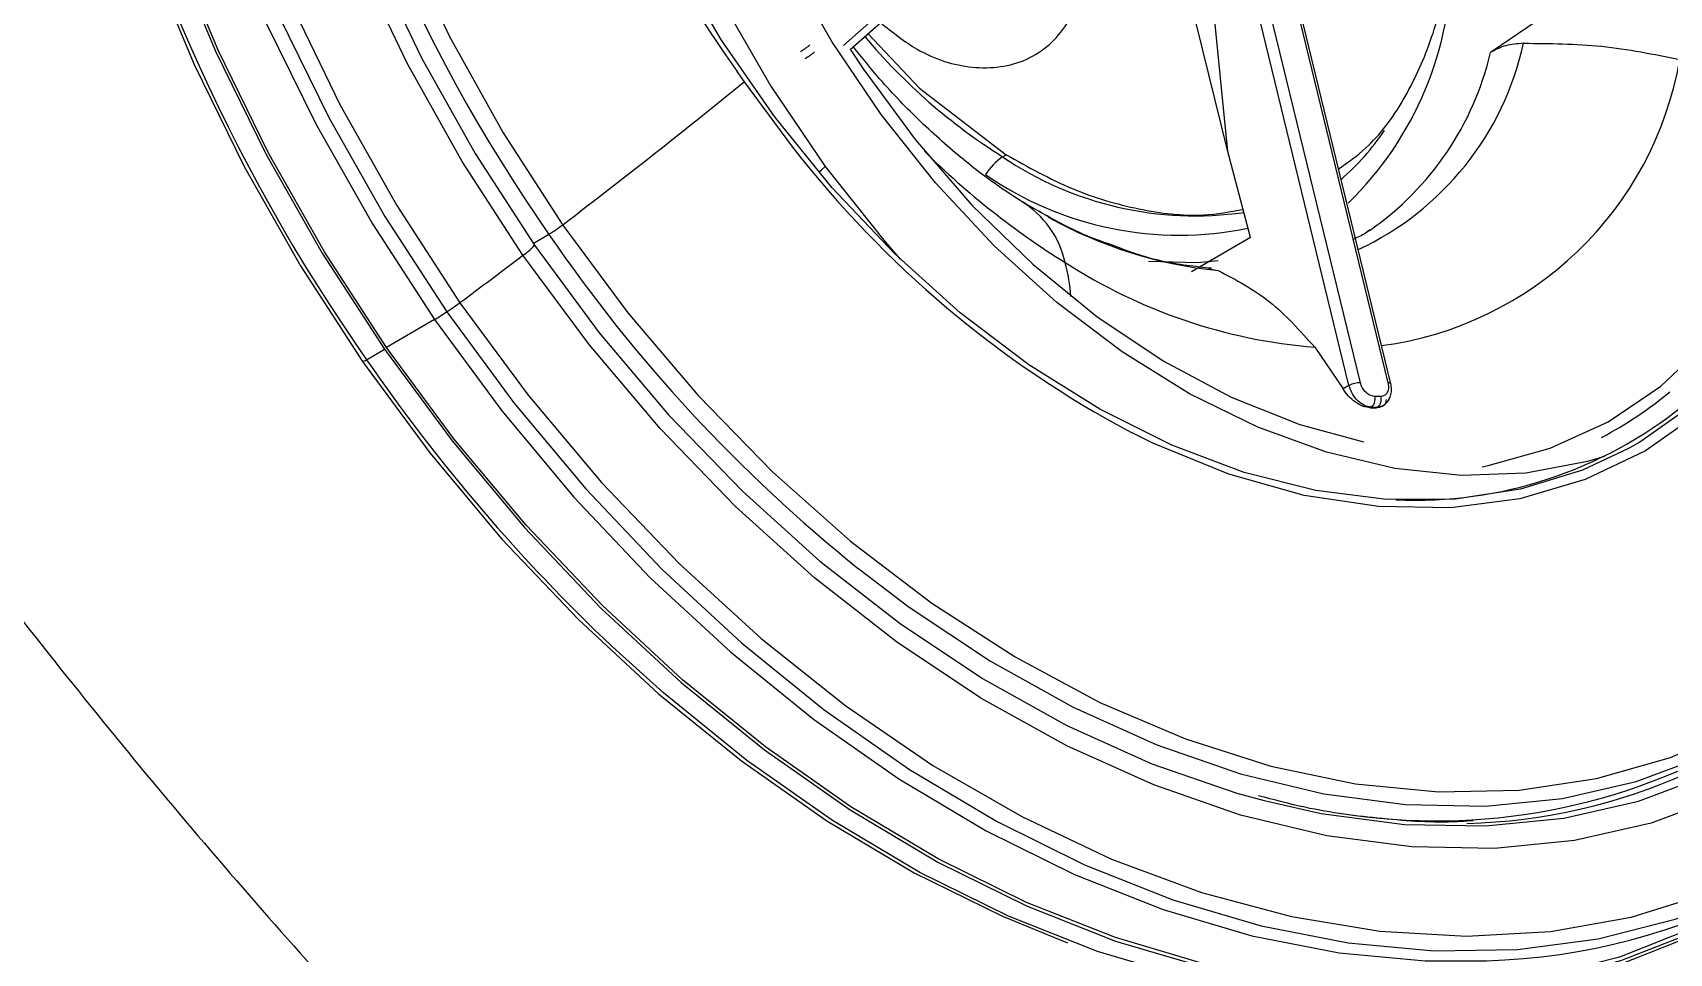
# Model space of a CAD drawing. Extents: x 943 to 1030, y 781 to 934.
# Drawn here: x 957.443 to 959.717, y 859.035 to 860.314 of the extents above; entities that cross this region are included whole.
import ezdxf

# ---------------------------------------------------------------- set-up
doc = ezdxf.new("R2010")
doc.units = 0
doc.header["$MEASUREMENT"] = 0
doc.layers.add('1', color=4, linetype='Continuous')
doc.layers.add('DIM', color=3, linetype='Continuous')
doc.layers.add('GEOMETRY', color=3, linetype='Continuous', lineweight=25)

# ---------------------------------------------------------------- blocks, each defined once
blk = doc.blocks.new('3.5 MID JET')
at = {"layer": 'GEOMETRY'}
for p, q in [((-0.55, -0.0668), (-0.5462, -0.0953)), ((-0.5351, -0.1753), (-0.5451, -0.0989)), ((-0.4874, -0.3678), (-0.4908, -0.3427)), ((-0.5065, -0.7271), (-0.397, -0.7002)), ((-0.397, -0.7002), (-0.3799, -0.6967)), ((-0.4121, -0.8534), (-0.2434, -1.3506)), ((-0.2312, -1.3551), (-0.4036, -0.8468)), ((-0.4014, -0.8847), (-0.4991, -0.9211)), ((-0.4991, -0.9211), (-0.6309, -0.9964)), ((-0.7326, -1.0169), (-0.7038, -0.9945)), ((-0.6316, -0.9909), (-0.6309, -0.9964)), ((-0.8683, -1.2652), (-0.8809, -1.1712)), ((-0.886, -1.1947), (-0.8936, -1.2061)), ((-0.8683, -1.2652), (-0.746, -1.2822)), ((-1.0438, -1.2885), (-1.112, -1.3024)), ((-0.746, -1.2822), (-0.4078, -1.3861)), ((-0.746, -1.2822), (-0.3767, -1.3401)), ((-1.111, -1.3118), (-1.112, -1.3024)), ((-1.111, -1.3118), (-0.3586, -1.4322)), ((-1.153, -1.331), (-1.1546, -1.335)), ((-1.1543, -1.3368), (-1.1546, -1.335)), ((-1.1512, -1.327), (-1.153, -1.331)), ((-1.1512, -1.327), (-1.1509, -1.3288)), ((-1.1137, -1.3279), (-0.3613, -1.4483)), ((-0.3763, -1.4836), (-1.1287, -1.3632)), ((-1.1314, -1.3664), (-0.379, -1.4867))]:
    blk.add_line(p, q, dxfattribs=at)
at = {"layer": 'GEOMETRY', "color": 4}
for p, q in [((-0.7601, -1.6737), (-0.7603, -1.6722)), ((-0.7419, -1.7644), (-0.7601, -1.6737))]:
    blk.add_line(p, q, dxfattribs=at)
at = {"layer": 'GEOMETRY', "color": 4, "flags": 128}
for points in [[(1.5946, -0.9105), (1.5879, -0.8871), (1.5494, -0.7839), (1.4977, -0.6843), (1.4332, -0.5891), (1.3564, -0.499), (1.2679, -0.4147), (1.1682, -0.3368), (1.0583, -0.266), (0.9389, -0.2028), (0.8109, -0.1476), (0.6754, -0.1009), (0.5332, -0.063), (0.3857, -0.0343), (0.2337, -0.0149), (0.0786, -0.0049), (-0.0786, -0.0046), (-0.2365, -0.0138), (-0.3941, -0.0325), (-0.5501, -0.0606)], [(1.6356, -1.1613), (1.635, -1.1394), (1.6236, -1.0309), (1.5986, -0.9244), (1.56, -0.8209), (1.5081, -0.7209), (1.4434, -0.6254), (1.3664, -0.535), (1.2775, -0.4505), (1.1776, -0.3724), (1.0673, -0.3013), (0.9475, -0.2379), (0.8191, -0.1825), (0.6832, -0.1357), (0.5406, -0.0977), (0.3925, -0.0689), (0.2401, -0.0494), (0.0845, -0.0394), (-0.0732, -0.0391), (-0.2316, -0.0483), (-0.3897, -0.0671), (-0.5462, -0.0953)], [(-0.5451, -0.0989), (-0.3891, -0.0708), (-0.2315, -0.0521), (-0.0735, -0.0429), (0.0837, -0.0432), (0.2388, -0.0531), (0.3908, -0.0726), (0.5384, -0.1013), (0.6806, -0.1392), (0.8161, -0.1859), (0.9441, -0.2411), (1.0636, -0.3043), (1.1735, -0.3752), (1.2732, -0.453), (1.3617, -0.5373), (1.4386, -0.6274), (1.5031, -0.7227), (1.5548, -0.8223), (1.5932, -0.9256), (1.6182, -1.0317), (1.6229, -1.0628)], [(-0.5462, -0.0953), (-0.6999, -0.1326), (-0.8497, -0.1788), (-0.9944, -0.2335), (-1.1329, -0.2964), (-1.2641, -0.3669), (-1.3872, -0.4445), (-1.501, -0.5286), (-1.6048, -0.6185), (-1.6977, -0.7137), (-1.7791, -0.8133), (-1.8484, -0.9167), (-1.9049, -1.0229), (-1.9483, -1.1313), (-1.9783, -1.2409), (-1.9946, -1.351), (-1.9971, -1.4607), (-1.9858, -1.5692), (-1.9719, -1.6356)], [(-1.9851, -1.5372), (-1.9917, -1.4602), (-1.9892, -1.3509), (-1.9729, -1.2411), (-1.943, -1.1318), (-1.8997, -1.0237), (-1.8434, -0.9178), (-1.7743, -0.8148), (-1.6932, -0.7155), (-1.6005, -0.6206), (-1.497, -0.5309), (-1.3835, -0.447), (-1.2609, -0.3697), (-1.13, -0.2994), (-0.992, -0.2367), (-0.8477, -0.1821), (-0.6984, -0.1361), (-0.5451, -0.0989)], [(1.4668, -0.7285), (1.4486, -0.7039), (1.3718, -0.6138), (1.2832, -0.5295), (1.1836, -0.4516), (1.0736, -0.3808), (0.9542, -0.3175), (0.8262, -0.2623), (0.6906, -0.2156), (0.5485, -0.1777), (0.4009, -0.149), (0.2489, -0.1296), (0.0937, -0.1197), (-0.0634, -0.1193), (-0.2214, -0.1285), (-0.3791, -0.1472), (-0.5351, -0.1753)], [(1.6195, -1.4359), (1.6327, -1.3414), (1.6352, -1.2324), (1.624, -1.1246), (1.5991, -1.0189), (1.5608, -0.916), (1.5092, -0.8167), (1.445, -0.7218), (1.3684, -0.632), (1.2801, -0.548), (1.1808, -0.4704), (1.0713, -0.3998), (0.9523, -0.3368), (0.8247, -0.2818), (0.6896, -0.2353), (0.548, -0.1975), (0.4009, -0.1689), (0.2495, -0.1495), (0.0948, -0.1396), (-0.0618, -0.1393), (-0.2192, -0.1485), (-0.3763, -0.1671), (-0.5318, -0.1951)], [(1.6198, -1.306), (1.6162, -1.1954), (1.5981, -1.0865), (1.5659, -0.9801), (1.5197, -0.8771), (1.4599, -0.7783), (1.387, -0.6846), (1.3016, -0.5966), (1.2044, -0.5152), (1.0961, -0.4409), (0.9776, -0.3743), (0.85, -0.316), (0.7141, -0.2665), (0.5711, -0.2261), (0.4222, -0.1951), (0.2685, -0.1739), (0.1114, -0.1626), (-0.0481, -0.1613), (-0.2085, -0.1699), (-0.3685, -0.1885), (-0.527, -0.2169)], [(-0.527, -0.2169), (-0.6825, -0.2548), (-0.8339, -0.3019), (-0.9799, -0.3579), (-1.1194, -0.4223), (-1.2513, -0.4947), (-1.3744, -0.5743), (-1.4878, -0.6606), (-1.5905, -0.7528), (-1.6818, -0.8503), (-1.761, -0.9523), (-1.8272, -1.0578), (-1.8802, -1.1662), (-1.9193, -1.2764), (-1.9443, -1.3877), (-1.9551, -1.499)], [(-0.5002, -0.3233), (-0.3473, -0.296), (-0.1928, -0.2785), (-0.0381, -0.2709)], [(-0.028, -0.3403), (-0.1802, -0.347), (-0.3323, -0.3638), (-0.4829, -0.3905)], [(-0.4829, -0.3905), (-0.6305, -0.4268), (-0.7738, -0.4723), (-0.9117, -0.5267), (-1.0427, -0.5895), (-1.1657, -0.6602), (-1.2796, -0.738), (-1.3835, -0.8222), (-1.4762, -0.9122), (-1.557, -1.007), (-1.6252, -1.1059), (-1.6801, -1.208), (-1.7213, -1.3122), (-1.7483, -1.4177), (-1.761, -1.5235), (-1.7592, -1.6287), (-1.7429, -1.7322), (-1.7123, -1.8333), (-1.6676, -1.9308), (-1.6093, -2.0241), (-1.5379, -2.1122), (-1.454, -2.1942), (-1.4185, -2.2241)], [(-1.0825, -0.5849), (-1.1586, -0.6289), (-1.2716, -0.704), (-1.3752, -0.7853), (-1.4685, -0.8722), (-1.5506, -0.964), (-1.6209, -1.0598), (-1.6788, -1.1588), (-1.7237, -1.2603), (-1.7553, -1.3632), (-1.7733, -1.4668), (-1.7776, -1.5702), (-1.7681, -1.6724), (-1.7449, -1.7726), (-1.7082, -1.87), (-1.6583, -1.9637), (-1.5956, -2.053), (-1.5208, -2.137), (-1.4343, -2.215), (-1.337, -2.2864), (-1.2297, -2.3506), (-1.1784, -2.377)], [(-1.3422, -1.6359), (-1.3451, -1.5653), (-1.3363, -1.4758), (-1.3137, -1.3866), (-1.2774, -1.2986), (-1.228, -1.213), (-1.1661, -1.1306), (-1.0923, -1.0525), (-1.0075, -0.9796), (-0.9127, -0.9128), (-0.809, -0.8527), (-0.6977, -0.8002), (-0.58, -0.7558), (-0.4574, -0.7201), (-0.3312, -0.6935), (-0.2029, -0.6763)], [(0.9678, -1.6613), (0.9818, -1.604), (0.9929, -1.5104), (0.9895, -1.4176), (0.9714, -1.3267), (0.9391, -1.2385), (0.8928, -1.1543), (0.8332, -1.075), (0.7608, -1.0016), (0.6766, -0.9348), (0.5815, -0.8755), (0.4766, -0.8243), (0.3633, -0.782), (0.2427, -0.7488), (0.1164, -0.7254), (-0.0143, -0.7118), (-0.1477, -0.7084), (-0.2823, -0.7151), (-0.4165, -0.7318), (-0.5488, -0.7584)], [(-1.3396, -1.6008), (-1.3369, -1.5764), (-1.3185, -1.4915), (-1.2868, -1.4076), (-1.242, -1.3258), (-1.1847, -1.247), (-1.1157, -1.1724), (-1.0358, -1.1028), (-0.946, -1.0391), (-0.8475, -0.982), (-0.7414, -0.9324), (-0.6292, -0.8909), (-0.5122, -0.8579), (-0.392, -0.8339), (-0.2699, -0.8192)], [(-0.412, -0.8535), (-0.4442, -0.8595), (-0.5627, -0.888), (-0.6771, -0.9256), (-0.7856, -0.9717), (-0.887, -1.0258), (-0.9797, -1.0871), (-1.0627, -1.1547), (-1.1346, -1.2279), (-1.191, -1.3002)], [(-1.3344, -1.7476), (-1.3541, -1.6566), (-1.3587, -1.5636), (-1.3482, -1.4699), (-1.3226, -1.3765), (-1.2824, -1.2846), (-1.228, -1.1954), (-1.1601, -1.1101), (-1.0795, -1.0296), (-1.0545, -1.0078)], [(-1.2868, -1.4386), (-1.2885, -1.4469), (-1.2999, -1.5359), (-1.297, -1.6243), (-1.2796, -1.711), (-1.2482, -1.7947), (-1.2031, -1.8745), (-1.1448, -1.9494), (-1.074, -2.0185), (-0.9918, -2.0808)]]:
    blk.add_lwpolyline(points, dxfattribs=at)
at = {"layer": 'GEOMETRY', "flags": 128}
for points in [[(-0.5501, -0.0606), (-0.7034, -0.0978), (-0.8527, -0.1438), (-0.9969, -0.1984), (-1.135, -0.261), (-1.2658, -0.3313), (-1.3884, -0.4087), (-1.5019, -0.4925), (-1.6053, -0.5822), (-1.6744, -0.6513)], [(-0.5351, -0.1753), (-0.6883, -0.2125), (-0.8377, -0.2586), (-0.9819, -0.3131), (-1.12, -0.3758), (-1.2508, -0.4461), (-1.3735, -0.5235), (-1.487, -0.6073), (-1.5904, -0.697), (-1.6831, -0.7919), (-1.7643, -0.8912), (-1.8333, -0.9942), (-1.8897, -1.1002), (-1.9225, -1.1787)], [(-0.5318, -0.1951), (-0.6845, -0.2321), (-0.8333, -0.2781), (-0.977, -0.3324), (-1.1146, -0.3949), (-1.245, -0.4649), (-1.3672, -0.542), (-1.4803, -0.6256), (-1.5834, -0.715), (-1.6757, -0.8095), (-1.7566, -0.9085), (-1.8254, -1.0111), (-1.8816, -1.1167), (-1.9247, -1.2243), (-1.9545, -1.3333), (-1.9707, -1.4427), (-1.9732, -1.5516), (-1.962, -1.6594), (-1.9371, -1.7652), (-1.8988, -1.8681), (-1.8667, -1.9332)], [(-1.9943, -1.5095), (-2.0009, -1.4323), (-1.9984, -1.3226), (-1.9821, -1.2125), (-1.9521, -1.1028), (-1.9086, -0.9945), (-1.8521, -0.8882), (-1.7829, -0.7849), (-1.7014, -0.6853), (-1.6085, -0.5901), (-1.5047, -0.5001), (-1.3909, -0.416), (-1.2679, -0.3384), (-1.1366, -0.2679), (-1.0495, -0.2271)], [(1.108, -0.6271), (1.0286, -0.5701), (0.9196, -0.5049), (0.8014, -0.4476), (0.6749, -0.3987), (0.5413, -0.3586), (0.4017, -0.3277), (0.2572, -0.3062), (0.1091, -0.2942), (-0.0412, -0.292), (-0.1927, -0.2995), (-0.3439, -0.3166), (-0.4935, -0.3433)], [(-1.839, -1.5709), (-1.8345, -1.4637), (-1.8158, -1.3562), (-1.783, -1.2494), (-1.7364, -1.1441), (-1.6764, -1.0413), (-1.6035, -0.9419), (-1.5183, -0.8467), (-1.4215, -0.7565), (-1.314, -0.6721), (-1.1966, -0.5942), (-1.0705, -0.5235), (-0.9366, -0.4605), (-0.7961, -0.4059), (-0.6502, -0.36), (-0.5002, -0.3233)], [(-0.4935, -0.3433), (-0.6404, -0.3792), (-0.7831, -0.4241), (-0.9206, -0.4776), (-1.0517, -0.5392), (-1.1751, -0.6084), (-1.29, -0.6847), (-1.3952, -0.7673), (-1.4899, -0.8556), (-1.5733, -0.9488), (-1.5977, -0.9798)], [(-0.5528, -0.747), (-0.5511, -0.7518), (-0.5488, -0.7584)], [(-0.5488, -0.7584), (-0.6775, -0.7945), (-0.7081, -0.8047)], [(-1.5977, -0.9798), (-1.6447, -1.0461), (-1.7035, -1.1467), (-1.7491, -1.2497), (-1.7812, -1.3542), (-1.7995, -1.4594), (-1.8038, -1.5644)], [(-0.8438, -1.1218), (-0.872, -1.184), (-0.8806, -1.2113)], [(-1.1314, -1.3664), (-1.1313, -1.3664), (-1.1307, -1.3662), (-1.13, -1.3656), (-1.1294, -1.3646), (-1.1287, -1.3632)], [(-0.9233, -1.4226), (-0.9246, -1.4152), (-0.9246, -1.415)], [(-1.321, -1.7406), (-1.34, -1.6539), (-1.3422, -1.6359)]]:
    blk.add_lwpolyline(points, dxfattribs=at)
at = {"layer": 'GEOMETRY'}
for centre, radius, start, end in [((-0.0106, -2.5654), 2.5562, 79.66, 102.1811), ((-0.0376, -2.5218), 2.5079, 101.7879, 113.7959), ((-0.5363, -0.0633), 0.0141, 168.7667, 194.3221), ((-0.2052, -0.13), 0.3329, 187.8198, 191.2716), ((-0.0793, -0.1067), 0.461, 191.0474, 193.8218), ((13.4807, 3.2471), 14.4296, 193.89019, 194.32581), ((-0.0096, -2.587), 2.27, 77.395, 102.1525), ((-0.4204, -0.3077), 0.0813, 191.0267, 205.935), ((-0.0528, -2.4834), 2.1598, 101.6099, 118.4742), ((-0.0417, -2.179), 1.5204, 62.0765, 102.8559), ((-0.126, -2.1452), 1.4683, 105.0205, 129.2285), ((-0.1616, -1.6599), 0.8176, 107.2027, 125.0932), ((-0.158, -1.9212), 1.1117, 112.4611, 125.3286), ((-0.3926, -1.357), 0.4711, 122.4516, 168.9864), ((-0.7199, -1.0107), 0.0904, 12.6466, 34.4863), ((-0.3717, -1.3901), 0.4764, 123.0719, 165.4119), ((-0.7769, -0.8851), 0.1313, 259.4743, 306.2314), ((-0.3741, -1.6369), 0.7549, 124.4243, 152.5118), ((-0.3565, -1.4983), 0.6114, 128.0762, 151.4511), ((-0.7658, -0.7576), 0.259, 251.5812, 262.2128), ((-0.9358, -1.5173), 0.8464, 148.0937, 187.9126), ((-1.0964, -1.4974), 0.8855, 158.9012, 211.2334), ((-0.9975, -1.5162), 0.7928, 158.6303, 204.2715), ((-1.1503, -1.3137), 0.0393, 338.7702, 2.6372), ((-0.609, -1.5023), 0.4855, 164.8025, 237.3323), ((-0.5157, -1.3053), 0.3441, 198.1632, 213.3199), ((-0.7669, -1.559), 0.5488, 185.0772, 197.0036)]:
    blk.add_arc(centre, radius, start, end, dxfattribs=at)
at = {"layer": 'GEOMETRY', "color": 4}
for centre, radius, start, end in [((-0.7459, -1.564), 0.594, 154.7212, 196.1479), ((-0.5286, -1.3812), 0.4134, 182.1521, 234.9144), ((-0.4367, -1.2363), 0.4728, 201.4111, 247.8503), ((-0.5159, -1.3347), 0.4167, 192.17, 234.0899)]:
    blk.add_arc(centre, radius, start, end, dxfattribs=at)
at = {"layer": 'GEOMETRY'}
blk.add_open_spline([(-0.4829, -0.3905), (-0.4833, -0.3887), (-0.4842, -0.385), (-0.4856, -0.3788), (-0.4867, -0.3727), (-0.4872, -0.3694), (-0.4874, -0.3678)], degree=3, dxfattribs=at)
for points, knots in [([(-0.397, -0.7002), (-0.4109, -0.6525), (-0.4387, -0.5571), (-0.4681, -0.446), (-0.4829, -0.3905)], [0, 0, 0, 0, 0.5, 1, 1, 1, 1]), ([(-0.3962, -0.8064), (-0.3965, -0.8054), (-0.3972, -0.8032), (-0.3983, -0.7988), (-0.3993, -0.7944), (-0.3997, -0.792), (-0.3999, -0.7908)], [0, 0, 0, 0, 0.241095, 0.499999, 0.758904, 1, 1, 1, 1]), ([(-0.3849, -0.8038), (-0.3852, -0.8028), (-0.3859, -0.8006), (-0.387, -0.7962), (-0.3879, -0.7918), (-0.3883, -0.7894), (-0.3885, -0.7882)], [0, 0, 0, 0, 0.241096, 0.5000004, 0.7589046, 1, 1, 1, 1]), ([(-0.7038, -0.9945), (-0.6947, -0.9882), (-0.6673, -0.9691), (-0.6148, -0.9383), (-0.5439, -0.9044), (-0.4752, -0.8773), (-0.4288, -0.8641), (-0.4102, -0.8588)], [0, 0, 0, 0, 0.118282, 0.35644, 0.596294, 0.838128, 1, 1, 1, 1]), ([(-0.394, -0.9065), (-0.4129, -0.9169), (-0.4588, -0.942), (-0.5072, -1.0009), (-0.5236, -1.0623), (-0.5148, -1.1109), (-0.493, -1.1542), (-0.4491, -1.1943), (-0.3815, -1.2243), (-0.3319, -1.2297), (-0.3076, -1.2324)], [0, 0, 0, 0, 0.109145, 0.264693, 0.433748, 0.523033, 0.606796, 0.757293, 0.880676, 1, 1, 1, 1]), ([(-1.7358, -1.2368), (-1.7335, -1.23), (-1.7207, -1.1911), (-1.6853, -1.1213), (-1.6387, -1.0404), (-1.6019, -0.9927), (-1.5882, -0.9749)], [0, 0, 0, 0, 0.075677, 0.432071, 0.787556, 1, 1, 1, 1]), ([(-0.6309, -0.9964), (-0.6585, -1.0181), (-0.7136, -1.0614), (-0.7742, -1.1368), (-0.8144, -1.2073), (-0.8245, -1.2528), (-0.8285, -1.2707)], [0, 0, 0, 0, 0.273793, 0.547585, 0.821378, 1, 1, 1, 1]), ([(-0.8042, -1.0842), (-0.7948, -1.0736), (-0.7708, -1.0468), (-0.7398, -1.0226), (-0.721, -1.0079)], [0, 0, 0, 0, 0.392449, 1, 1, 1, 1]), ([(-0.8871, -1.1988), (-0.8816, -1.1887), (-0.8651, -1.1585), (-0.8386, -1.1196), (-0.8123, -1.0925), (-0.8042, -1.0842)], [0, 0, 0, 0, 0.257735, 0.772055, 1, 1, 1, 1]), ([(-0.8936, -1.2061), (-0.9148, -1.2237), (-0.9573, -1.2588), (-1.015, -1.2786), (-1.0438, -1.2885)], [0, 0, 0, 0, 0.499999, 1, 1, 1, 1]), ([(-1.1512, -1.327), (-1.1496, -1.3241), (-1.1462, -1.3184), (-1.1363, -1.3107), (-1.1242, -1.3048), (-1.1161, -1.3032), (-1.112, -1.3024)], [0, 0, 0, 0, 0.241639, 0.487791, 0.7398, 1, 1, 1, 1]), ([(-1.1509, -1.3288), (-1.1492, -1.3261), (-1.1458, -1.3205), (-1.1357, -1.3144), (-1.1235, -1.311), (-1.1152, -1.3116), (-1.111, -1.3118)], [0, 0, 0, 0, 0.250189, 0.49996, 0.749751, 1, 1, 1, 1]), ([(-1.1488, -1.3518), (-1.1501, -1.3512), (-1.1541, -1.3494), (-1.1567, -1.3433), (-1.1553, -1.3377), (-1.1546, -1.335)], [0, 0, 0, 0, 0.207512, 0.606815, 1, 1, 1, 1]), ([(-1.1533, -1.3502), (-1.1542, -1.3486), (-1.1565, -1.3444), (-1.1551, -1.3398), (-1.1543, -1.3368)], [0, 0, 0, 0, 0.370681, 1, 1, 1, 1]), ([(-1.1526, -1.3328), (-1.1529, -1.3336), (-1.1535, -1.3349), (-1.154, -1.3362), (-1.1543, -1.3368)], [0, 0, 0, 0, 0.56, 1, 1, 1, 1]), ([(-1.1422, -1.3464), (-1.1436, -1.3461), (-1.1464, -1.3454), (-1.1503, -1.3431), (-1.1532, -1.34), (-1.1539, -1.3379), (-1.1543, -1.3368)], [0, 0, 0, 0, 0.241095, 0.499999, 0.758904, 1, 1, 1, 1]), ([(-1.1509, -1.3288), (-1.1512, -1.3296), (-1.1518, -1.3309), (-1.1523, -1.3322), (-1.1526, -1.3328)], [0, 0, 0, 0, 0.56, 1, 1, 1, 1]), ([(-1.1389, -1.3385), (-1.1402, -1.3382), (-1.1431, -1.3375), (-1.1469, -1.3351), (-1.1498, -1.3321), (-1.1505, -1.3299), (-1.1509, -1.3288)], [0, 0, 0, 0, 0.241096, 0.5, 0.758905, 1, 1, 1, 1]), ([(-1.1422, -1.3464), (-1.1416, -1.3449), (-1.1405, -1.3423), (-1.1394, -1.3397), (-1.1389, -1.3385)], [0, 0, 0, 0, 0.560002, 1, 1, 1, 1]), ([(-1.1389, -1.3385), (-1.1376, -1.3366), (-1.1352, -1.3327), (-1.1281, -1.329), (-1.1206, -1.3273), (-1.116, -1.3277), (-1.1137, -1.3279)], [0, 0, 0, 0, 0.278678, 0.557972, 0.778901, 1, 1, 1, 1]), ([(-1.1541, -1.3496), (-1.153, -1.3517), (-1.1509, -1.3558), (-1.1454, -1.3609), (-1.1387, -1.3648), (-1.1336, -1.3659), (-1.1311, -1.3664)], [0, 0, 0, 0, 0.254623, 0.506715, 0.755036, 1, 1, 1, 1]), ([(-1.1494, -1.3554), (-1.1503, -1.3548), (-1.1524, -1.3534), (-1.1529, -1.3513), (-1.1533, -1.3502)], [0, 0, 0, 0, 0.426144, 1, 1, 1, 1]), ([(-1.1287, -1.3632), (-1.1314, -1.3625), (-1.1368, -1.3611), (-1.1417, -1.3564), (-1.1435, -1.3513), (-1.1427, -1.348), (-1.1422, -1.3464)], [0, 0, 0, 0, 0.278395, 0.557716, 0.778792, 1, 1, 1, 1]), ([(-0.9229, -1.4216), (-0.9235, -1.4194), (-0.926, -1.4109), (-0.926, -1.4021), (-0.926, -1.3956)], [0, 0, 0, 0, 0.264795, 1, 1, 1, 1])]:
    blk.add_open_spline(points, degree=3, knots=knots, dxfattribs=at)
at = {"layer": 'GEOMETRY', "color": 4}
for points, knots in [([(-0.8279, -1.4149), (-0.8245, -1.4304), (-0.8152, -1.4725), (-0.7771, -1.5361), (-0.7159, -1.6022), (-0.6582, -1.6474), (-0.6178, -1.666), (-0.6089, -1.6701)], [0, 0, 0, 0, 0.149603, 0.408621, 0.66764, 0.926658, 1, 1, 1, 1]), ([(-0.7663, -1.7195), (-0.7636, -1.7113), (-0.7583, -1.695), (-0.7595, -1.6808), (-0.7601, -1.6737)], [0, 0, 0, 0, 0.499954, 1, 1, 1, 1]), ([(-0.7663, -1.7195), (-0.7805, -1.7528), (-0.809, -1.8194), (-0.8504, -1.8805), (-0.871, -1.911)], [0, 0, 0, 0, 0.499999, 1, 1, 1, 1])]:
    blk.add_open_spline(points, degree=3, knots=knots, dxfattribs=at)
blk = doc.blocks.new('AIRA')
at = {"layer": '1', "color": 3, "linetype": 'Continuous', "lineweight": 25}
for points, knots in [([(12.9176, 60.1096), (12.961, 60.1157), (13.0478, 60.128), (13.1785, 60.1431), (13.3129, 60.1561), (13.4511, 60.1666), (13.5884, 60.174), (13.7323, 60.1788), (13.8852, 60.1803), (14.0143, 60.1782), (14.1076, 60.1749), (14.1626, 60.1724), (14.2173, 60.1695), (14.2668, 60.1664), (14.3145, 60.163), (14.366, 60.159), (14.4328, 60.1531), (14.496, 60.1466), (14.5506, 60.1404), (14.5917, 60.1354), (14.6356, 60.1297), (14.6823, 60.1231), (14.7288, 60.1161), (14.793, 60.1059), (14.8808, 60.0904), (15.0014, 60.0662), (15.1217, 60.0381), (15.228, 60.01), (15.3173, 59.9843), (15.402, 59.9579), (15.4887, 59.9288), (15.5803, 59.8956), (15.6744, 59.8589), (15.8169, 59.7989), (16.0043, 59.7098), (16.2376, 59.5757), (16.4291, 59.4417), (16.5778, 59.3216), (16.6876, 59.2243), (16.796, 59.1189), (16.8964, 59.0117), (16.9989, 58.8923), (17.0961, 58.7684), (17.1818, 58.6476), (17.2481, 58.5472), (17.3064, 58.4539), (17.3654, 58.3532), (17.4223, 58.2493), (17.4715, 58.1532), (17.5188, 58.0551), (17.5633, 57.9569), (17.6059, 57.8557), (17.6389, 57.7723), (17.6698, 57.6898), (17.6952, 57.6179), (17.7207, 57.5416), (17.7442, 57.468), (17.7714, 57.3771), (17.7981, 57.2795), (17.8218, 57.185), (17.8397, 57.1073), (17.8527, 57.047), (17.8617, 57.0039), (17.8663, 56.9787), (17.8689, 56.9673), (17.8694, 56.9644), (17.8695, 56.9637), (17.8695, 56.9635), (17.8695, 56.9634), (17.8695, 56.9634), (17.8695, 56.9634)], [0, 0, 0, 0, 0.0233049, 0.0465969, 0.0698906, 0.0950504, 0.1201554, 0.142742, 0.1712466, 0.2008591, 0.2106835, 0.220226, 0.2297107, 0.2393359, 0.2461416, 0.2546707, 0.2662915, 0.2810254, 0.2876722, 0.2948067, 0.302432, 0.3105514, 0.3191689, 0.326663, 0.3439508, 0.3648759, 0.3894007, 0.4065666, 0.4202203, 0.4358751, 0.4507076, 0.4654171, 0.4836594, 0.4998785, 0.5399182, 0.5819775, 0.6237212, 0.6439179, 0.6649089, 0.686184, 0.7071456, 0.7251516, 0.7497306, 0.7696435, 0.7830418, 0.7962648, 0.8119314, 0.8275688, 0.8412108, 0.852705, 0.8686368, 0.8817772, 0.8940014, 0.9024052, 0.9149968, 0.9227841, 0.9328208, 0.9443006, 0.9588953, 0.9714772, 0.9817305, 0.989693, 0.9953857, 0.9988203, 0.9997096, 0.9999248, 0.9999784, 0.9999931, 0.9999975, 1, 1, 1, 1]), ([(12.9322, 59.5793), (13.0089, 59.5876), (13.1611, 59.6042), (13.3907, 59.6209), (13.6216, 59.6315), (13.853, 59.6343), (14.0909, 59.629), (14.3012, 59.6162), (14.484, 59.5992), (14.6313, 59.5815), (14.7748, 59.5604), (14.9145, 59.5357), (15.0505, 59.5074), (15.1828, 59.4756), (15.3113, 59.4403), (15.4414, 59.3997), (15.5727, 59.3533), (15.7049, 59.3), (15.8319, 59.242), (15.9539, 59.1793), (16.0782, 59.1076), (16.2039, 59.0258), (16.3297, 58.9325), (16.4477, 58.8328), (16.5579, 58.7267), (16.6736, 58.5997), (16.7913, 58.4476), (16.8933, 58.2861), (16.9711, 58.1378), (17.0303, 58.0058), (17.0888, 57.8505), (17.1429, 57.6688), (17.1874, 57.4593), (17.2184, 57.2396), (17.2267, 57.0913), (17.2309, 57.0152)], [0, 0, 0, 0, 0.046954, 0.093221, 0.139609, 0.186593, 0.232321, 0.281829, 0.311643, 0.340633, 0.368812, 0.396193, 0.422791, 0.44862, 0.4737, 0.498047, 0.524848, 0.550724, 0.575715, 0.599865, 0.623223, 0.650247, 0.676195, 0.70118, 0.72533, 0.748785, 0.780865, 0.812116, 0.832754, 0.85341, 0.874244, 0.903726, 0.934283, 0.966271, 1, 1, 1, 1]), ([(12.6146, 58.9058), (12.6287, 58.8795), (12.657, 58.8268), (12.6998, 58.7481), (12.7429, 58.6695), (12.7862, 58.5911), (12.8298, 58.5129), (12.8736, 58.435), (12.9178, 58.3571), (13.0406, 58.1428), (13.2356, 57.8136), (13.5098, 57.3769), (13.7774, 56.9752), (14.0441, 56.6002), (14.3132, 56.2481), (14.5889, 55.9184), (14.8783, 55.6051), (15.0818, 55.4241), (15.1841, 55.3332)], [0, 0, 0, 0, 0.019599, 0.039216, 0.058813, 0.078493, 0.09812, 0.11766, 0.137366, 0.157139, 0.280434, 0.390379, 0.500039, 0.603549, 0.700912, 0.80198, 0.900527, 1, 1, 1, 1])]:
    blk.add_open_spline(points, degree=3, knots=knots, dxfattribs=at)
at = {"layer": 'DIM', "rotation": 112.7593601751666}
blk.add_blockref('3.5 MID JET', (14.4551, 57.1754), dxfattribs=at)

msp = doc.modelspace()

# ---------------------------------------------------------------- block references
at = {"layer": '1'}
msp.add_blockref('AIRA', (943.1775, 803.1658), dxfattribs=at)

doc.saveas('drawing.dxf')
